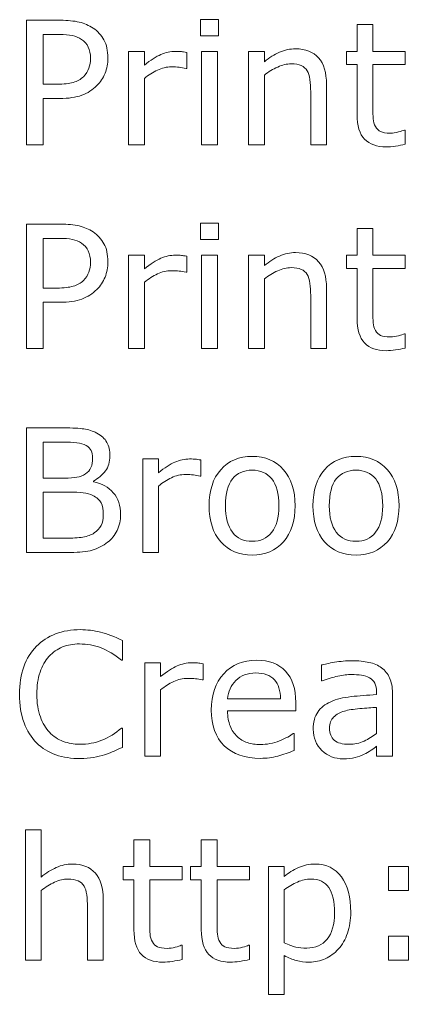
# Model space of a CAD drawing. Header units: inches. Extents: x -25 to 255, y 87 to 240.
# Drawn here: x -24.59 to -7.75, y 197.91 to 240.1 of the extents above; entities that cross this region are included whole.
import ezdxf

# ---------------------------------------------------------------- set-up
doc = ezdxf.new("R2010")
doc.units = ezdxf.units.IN
doc.header["$MEASUREMENT"] = 0

# ---------------------------------------------------------------- blocks, each defined once
blk = doc.blocks.new('block 114')
at = {"color": 7, "lineweight": 5}
for points in [[(-15.978, 239.398), (-16.75, 239.398), (-16.75, 240.104), (-15.978, 240.104), (-15.978, 239.398)], [(-16.022, 234.68), (-16.706, 234.68), (-16.706, 238.726), (-16.022, 238.726), (-16.022, 234.68)], [(-15.978, 230.579), (-16.75, 230.579), (-16.75, 231.285), (-15.978, 231.285), (-15.978, 230.579)], [(-16.022, 225.861), (-16.706, 225.861), (-16.706, 229.907), (-16.022, 229.907), (-16.022, 225.861)], [(-7.748, 202.412), (-8.608, 202.412), (-8.608, 203.448), (-7.748, 203.448), (-7.748, 202.412)], [(-7.748, 199.402), (-8.608, 199.402), (-8.608, 200.438), (-7.748, 200.438), (-7.748, 199.402)]]:
    blk.add_lwpolyline(points, dxfattribs=at)
for points, knots in [([(-20.763, 238.44), (-20.763, 238.201), (-20.805, 237.979), (-20.887, 237.775), (-20.971, 237.571), (-21.086, 237.394), (-21.236, 237.245), (-21.421, 237.059), (-21.64, 236.919), (-21.893, 236.826), (-22.145, 236.733), (-22.464, 236.687), (-22.849, 236.687), (-22.849, 236.687), (-23.563, 236.687), (-23.563, 236.687), (-23.563, 236.687), (-23.563, 234.68), (-23.563, 234.68), (-23.563, 234.68), (-24.28, 234.68), (-24.28, 234.68), (-24.28, 234.68), (-24.28, 240.071), (-24.28, 240.071), (-24.28, 240.071), (-22.821, 240.071), (-22.821, 240.071), (-22.499, 240.071), (-22.225, 240.044), (-22.001, 239.989), (-21.777, 239.935), (-21.579, 239.85), (-21.405, 239.734), (-21.201, 239.596), (-21.043, 239.425), (-20.931, 239.219), (-20.819, 239.014), (-20.763, 238.754), (-20.763, 238.44)], [0, 0, 0, 0, 1, 1, 1, 2, 2, 2, 3, 3, 3, 4, 4, 4, 5, 5, 5, 6, 6, 6, 7, 7, 7, 8, 8, 8, 9, 9, 9, 10, 10, 10, 11, 11, 11, 12, 12, 12, 13, 13, 13, 13]), ([(-7.89, 234.708), (-8.018, 234.674), (-8.158, 234.646), (-8.308, 234.625), (-8.459, 234.603), (-8.593, 234.592), (-8.712, 234.592), (-9.124, 234.592), (-9.437, 234.703), (-9.652, 234.926), (-9.866, 235.148), (-9.974, 235.505), (-9.974, 235.996), (-9.974, 235.996), (-9.974, 238.153), (-9.974, 238.153), (-9.974, 238.153), (-10.437, 238.153), (-10.437, 238.153), (-10.437, 238.153), (-10.437, 238.726), (-10.437, 238.726), (-10.437, 238.726), (-9.974, 238.726), (-9.974, 238.726), (-9.974, 238.726), (-9.974, 239.884), (-9.974, 239.884), (-9.974, 239.884), (-9.29, 239.884), (-9.29, 239.884), (-9.29, 239.884), (-9.29, 238.726), (-9.29, 238.726), (-9.29, 238.726), (-7.89, 238.726), (-7.89, 238.726), (-7.89, 238.726), (-7.89, 238.153), (-7.89, 238.153), (-7.89, 238.153), (-9.29, 238.153), (-9.29, 238.153), (-9.29, 238.153), (-9.29, 236.303), (-9.29, 236.303), (-9.29, 236.089), (-9.286, 235.923), (-9.276, 235.803), (-9.266, 235.683), (-9.233, 235.571), (-9.175, 235.467), (-9.122, 235.37), (-9.049, 235.299), (-8.957, 235.254), (-8.864, 235.21), (-8.723, 235.187), (-8.532, 235.187), (-8.422, 235.187), (-8.306, 235.204), (-8.186, 235.237), (-8.066, 235.27), (-7.979, 235.297), (-7.926, 235.319), (-7.926, 235.319), (-7.89, 235.319), (-7.89, 235.319), (-7.89, 235.319), (-7.89, 234.708), (-7.89, 234.708)], [0, 0, 0, 0, 1, 1, 1, 2, 2, 2, 3, 3, 3, 4, 4, 4, 5, 5, 5, 6, 6, 6, 7, 7, 7, 8, 8, 8, 9, 9, 9, 10, 10, 10, 11, 11, 11, 12, 12, 12, 13, 13, 13, 14, 14, 14, 15, 15, 15, 16, 16, 16, 17, 17, 17, 18, 18, 18, 19, 19, 19, 20, 20, 20, 21, 21, 21, 22, 22, 22, 23, 23, 23, 23]), ([(-21.513, 238.424), (-21.513, 238.609), (-21.545, 238.77), (-21.61, 238.908), (-21.675, 239.045), (-21.773, 239.157), (-21.905, 239.244), (-22.02, 239.319), (-22.152, 239.372), (-22.299, 239.405), (-22.447, 239.437), (-22.633, 239.454), (-22.858, 239.454), (-22.858, 239.454), (-23.563, 239.454), (-23.563, 239.454), (-23.563, 239.454), (-23.563, 237.304), (-23.563, 237.304), (-23.563, 237.304), (-22.963, 237.304), (-22.963, 237.304), (-22.675, 237.304), (-22.441, 237.33), (-22.261, 237.381), (-22.081, 237.433), (-21.935, 237.516), (-21.822, 237.629), (-21.709, 237.744), (-21.629, 237.866), (-21.582, 237.994), (-21.536, 238.121), (-21.513, 238.265), (-21.513, 238.424)], [0, 0, 0, 0, 1, 1, 1, 2, 2, 2, 3, 3, 3, 4, 4, 4, 5, 5, 5, 6, 6, 6, 7, 7, 7, 8, 8, 8, 9, 9, 9, 10, 10, 10, 11, 11, 11, 11]), ([(-11.3, 234.68), (-11.3, 234.68), (-11.983, 234.68), (-11.983, 234.68), (-11.983, 234.68), (-11.983, 236.981), (-11.983, 236.981), (-11.983, 237.167), (-11.994, 237.341), (-12.015, 237.504), (-12.037, 237.667), (-12.077, 237.794), (-12.134, 237.886), (-12.194, 237.987), (-12.28, 238.062), (-12.393, 238.112), (-12.505, 238.161), (-12.652, 238.186), (-12.831, 238.186), (-13.016, 238.186), (-13.21, 238.14), (-13.411, 238.048), (-13.612, 237.957), (-13.805, 237.84), (-13.989, 237.698), (-13.989, 237.698), (-13.989, 234.68), (-13.989, 234.68), (-13.989, 234.68), (-14.673, 234.68), (-14.673, 234.68), (-14.673, 234.68), (-14.673, 238.726), (-14.673, 238.726), (-14.673, 238.726), (-13.989, 238.726), (-13.989, 238.726), (-13.989, 238.726), (-13.989, 238.275), (-13.989, 238.275), (-13.778, 238.451), (-13.559, 238.589), (-13.333, 238.688), (-13.107, 238.787), (-12.875, 238.836), (-12.637, 238.836), (-12.202, 238.836), (-11.871, 238.705), (-11.642, 238.442), (-11.414, 238.179), (-11.3, 237.8), (-11.3, 237.305), (-11.3, 237.305), (-11.3, 234.68), (-11.3, 234.68)], [0, 0, 0, 0, 1, 1, 1, 2, 2, 2, 3, 3, 3, 4, 4, 4, 5, 5, 5, 6, 6, 6, 7, 7, 7, 8, 8, 8, 9, 9, 9, 10, 10, 10, 11, 11, 11, 12, 12, 12, 13, 13, 13, 14, 14, 14, 15, 15, 15, 16, 16, 16, 17, 17, 17, 18, 18, 18, 18]), ([(-17.343, 237.987), (-17.343, 237.987), (-17.379, 237.987), (-17.379, 237.987), (-17.48, 238.01), (-17.579, 238.027), (-17.674, 238.038), (-17.769, 238.048), (-17.882, 238.054), (-18.012, 238.054), (-18.222, 238.054), (-18.424, 238.007), (-18.62, 237.914), (-18.815, 237.821), (-19.003, 237.701), (-19.184, 237.554), (-19.184, 237.554), (-19.184, 234.68), (-19.184, 234.68), (-19.184, 234.68), (-19.868, 234.68), (-19.868, 234.68), (-19.868, 234.68), (-19.868, 238.726), (-19.868, 238.726), (-19.868, 238.726), (-19.184, 238.726), (-19.184, 238.726), (-19.184, 238.726), (-19.184, 238.128), (-19.184, 238.128), (-18.914, 238.346), (-18.676, 238.5), (-18.47, 238.59), (-18.263, 238.681), (-18.053, 238.726), (-17.838, 238.726), (-17.721, 238.726), (-17.634, 238.723), (-17.581, 238.717), (-17.528, 238.711), (-17.449, 238.699), (-17.343, 238.683), (-17.343, 238.683), (-17.343, 237.987), (-17.343, 237.987)], [0, 0, 0, 0, 1, 1, 1, 2, 2, 2, 3, 3, 3, 4, 4, 4, 5, 5, 5, 6, 6, 6, 7, 7, 7, 8, 8, 8, 9, 9, 9, 10, 10, 10, 11, 11, 11, 12, 12, 12, 13, 13, 13, 14, 14, 14, 15, 15, 15, 15]), ([(-20.763, 229.621), (-20.763, 229.382), (-20.805, 229.16), (-20.887, 228.956), (-20.971, 228.752), (-21.086, 228.575), (-21.236, 228.425), (-21.421, 228.239), (-21.64, 228.1), (-21.893, 228.007), (-22.145, 227.914), (-22.464, 227.867), (-22.849, 227.867), (-22.849, 227.867), (-23.563, 227.867), (-23.563, 227.867), (-23.563, 227.867), (-23.563, 225.861), (-23.563, 225.861), (-23.563, 225.861), (-24.28, 225.861), (-24.28, 225.861), (-24.28, 225.861), (-24.28, 231.252), (-24.28, 231.252), (-24.28, 231.252), (-22.821, 231.252), (-22.821, 231.252), (-22.499, 231.252), (-22.225, 231.224), (-22.001, 231.17), (-21.777, 231.115), (-21.579, 231.03), (-21.405, 230.915), (-21.201, 230.777), (-21.043, 230.605), (-20.931, 230.4), (-20.819, 230.195), (-20.763, 229.935), (-20.763, 229.621)], [0, 0, 0, 0, 1, 1, 1, 2, 2, 2, 3, 3, 3, 4, 4, 4, 5, 5, 5, 6, 6, 6, 7, 7, 7, 8, 8, 8, 9, 9, 9, 10, 10, 10, 11, 11, 11, 12, 12, 12, 13, 13, 13, 13]), ([(-7.89, 225.888), (-8.018, 225.854), (-8.158, 225.827), (-8.308, 225.805), (-8.459, 225.783), (-8.593, 225.772), (-8.712, 225.772), (-9.124, 225.772), (-9.437, 225.884), (-9.652, 226.106), (-9.866, 226.329), (-9.974, 226.686), (-9.974, 227.177), (-9.974, 227.177), (-9.974, 229.333), (-9.974, 229.333), (-9.974, 229.333), (-10.437, 229.333), (-10.437, 229.333), (-10.437, 229.333), (-10.437, 229.907), (-10.437, 229.907), (-10.437, 229.907), (-9.974, 229.907), (-9.974, 229.907), (-9.974, 229.907), (-9.974, 231.064), (-9.974, 231.064), (-9.974, 231.064), (-9.29, 231.064), (-9.29, 231.064), (-9.29, 231.064), (-9.29, 229.907), (-9.29, 229.907), (-9.29, 229.907), (-7.89, 229.907), (-7.89, 229.907), (-7.89, 229.907), (-7.89, 229.333), (-7.89, 229.333), (-7.89, 229.333), (-9.29, 229.333), (-9.29, 229.333), (-9.29, 229.333), (-9.29, 227.484), (-9.29, 227.484), (-9.29, 227.27), (-9.286, 227.104), (-9.276, 226.984), (-9.266, 226.864), (-9.233, 226.752), (-9.175, 226.648), (-9.122, 226.551), (-9.049, 226.48), (-8.957, 226.435), (-8.864, 226.39), (-8.723, 226.368), (-8.532, 226.368), (-8.422, 226.368), (-8.306, 226.384), (-8.186, 226.417), (-8.066, 226.45), (-7.979, 226.478), (-7.926, 226.5), (-7.926, 226.5), (-7.89, 226.5), (-7.89, 226.5), (-7.89, 226.5), (-7.89, 225.888), (-7.89, 225.888)], [0, 0, 0, 0, 1, 1, 1, 2, 2, 2, 3, 3, 3, 4, 4, 4, 5, 5, 5, 6, 6, 6, 7, 7, 7, 8, 8, 8, 9, 9, 9, 10, 10, 10, 11, 11, 11, 12, 12, 12, 13, 13, 13, 14, 14, 14, 15, 15, 15, 16, 16, 16, 17, 17, 17, 18, 18, 18, 19, 19, 19, 20, 20, 20, 21, 21, 21, 22, 22, 22, 23, 23, 23, 23]), ([(-21.513, 229.604), (-21.513, 229.79), (-21.545, 229.951), (-21.61, 230.088), (-21.675, 230.226), (-21.773, 230.338), (-21.905, 230.424), (-22.02, 230.499), (-22.152, 230.553), (-22.299, 230.586), (-22.447, 230.618), (-22.633, 230.634), (-22.858, 230.634), (-22.858, 230.634), (-23.563, 230.634), (-23.563, 230.634), (-23.563, 230.634), (-23.563, 228.484), (-23.563, 228.484), (-23.563, 228.484), (-22.963, 228.484), (-22.963, 228.484), (-22.675, 228.484), (-22.441, 228.51), (-22.261, 228.562), (-22.081, 228.614), (-21.935, 228.696), (-21.822, 228.81), (-21.709, 228.925), (-21.629, 229.047), (-21.582, 229.174), (-21.536, 229.302), (-21.513, 229.445), (-21.513, 229.604)], [0, 0, 0, 0, 1, 1, 1, 2, 2, 2, 3, 3, 3, 4, 4, 4, 5, 5, 5, 6, 6, 6, 7, 7, 7, 8, 8, 8, 9, 9, 9, 10, 10, 10, 11, 11, 11, 11]), ([(-11.3, 225.861), (-11.3, 225.861), (-11.983, 225.861), (-11.983, 225.861), (-11.983, 225.861), (-11.983, 228.162), (-11.983, 228.162), (-11.983, 228.347), (-11.994, 228.521), (-12.015, 228.685), (-12.037, 228.847), (-12.077, 228.975), (-12.134, 229.066), (-12.194, 229.168), (-12.28, 229.243), (-12.393, 229.292), (-12.505, 229.342), (-12.652, 229.366), (-12.831, 229.366), (-13.016, 229.366), (-13.21, 229.321), (-13.411, 229.229), (-13.612, 229.137), (-13.805, 229.02), (-13.989, 228.878), (-13.989, 228.878), (-13.989, 225.861), (-13.989, 225.861), (-13.989, 225.861), (-14.673, 225.861), (-14.673, 225.861), (-14.673, 225.861), (-14.673, 229.907), (-14.673, 229.907), (-14.673, 229.907), (-13.989, 229.907), (-13.989, 229.907), (-13.989, 229.907), (-13.989, 229.456), (-13.989, 229.456), (-13.778, 229.632), (-13.559, 229.769), (-13.333, 229.868), (-13.107, 229.967), (-12.875, 230.017), (-12.637, 230.017), (-12.202, 230.017), (-11.871, 229.885), (-11.642, 229.622), (-11.414, 229.359), (-11.3, 228.98), (-11.3, 228.485), (-11.3, 228.485), (-11.3, 225.861), (-11.3, 225.861)], [0, 0, 0, 0, 1, 1, 1, 2, 2, 2, 3, 3, 3, 4, 4, 4, 5, 5, 5, 6, 6, 6, 7, 7, 7, 8, 8, 8, 9, 9, 9, 10, 10, 10, 11, 11, 11, 12, 12, 12, 13, 13, 13, 14, 14, 14, 15, 15, 15, 16, 16, 16, 17, 17, 17, 18, 18, 18, 18]), ([(-17.343, 229.168), (-17.343, 229.168), (-17.379, 229.168), (-17.379, 229.168), (-17.48, 229.191), (-17.579, 229.208), (-17.674, 229.219), (-17.769, 229.229), (-17.882, 229.234), (-18.012, 229.234), (-18.222, 229.234), (-18.424, 229.188), (-18.62, 229.095), (-18.815, 229.002), (-19.003, 228.881), (-19.184, 228.734), (-19.184, 228.734), (-19.184, 225.861), (-19.184, 225.861), (-19.184, 225.861), (-19.868, 225.861), (-19.868, 225.861), (-19.868, 225.861), (-19.868, 229.907), (-19.868, 229.907), (-19.868, 229.907), (-19.184, 229.907), (-19.184, 229.907), (-19.184, 229.907), (-19.184, 229.309), (-19.184, 229.309), (-18.914, 229.526), (-18.676, 229.68), (-18.47, 229.77), (-18.263, 229.861), (-18.053, 229.907), (-17.838, 229.907), (-17.721, 229.907), (-17.634, 229.903), (-17.581, 229.897), (-17.528, 229.891), (-17.449, 229.88), (-17.343, 229.863), (-17.343, 229.863), (-17.343, 229.168), (-17.343, 229.168)], [0, 0, 0, 0, 1, 1, 1, 2, 2, 2, 3, 3, 3, 4, 4, 4, 5, 5, 5, 6, 6, 6, 7, 7, 7, 8, 8, 8, 9, 9, 9, 10, 10, 10, 11, 11, 11, 12, 12, 12, 13, 13, 13, 14, 14, 14, 15, 15, 15, 15]), ([(-20.212, 218.697), (-20.212, 218.43), (-20.262, 218.194), (-20.364, 217.988), (-20.466, 217.784), (-20.602, 217.615), (-20.774, 217.483), (-20.976, 217.324), (-21.199, 217.21), (-21.442, 217.142), (-21.684, 217.075), (-21.993, 217.041), (-22.367, 217.041), (-22.367, 217.041), (-24.28, 217.041), (-24.28, 217.041), (-24.28, 217.041), (-24.28, 222.432), (-24.28, 222.432), (-24.28, 222.432), (-22.684, 222.432), (-22.684, 222.432), (-22.29, 222.432), (-21.996, 222.417), (-21.8, 222.388), (-21.605, 222.359), (-21.418, 222.299), (-21.239, 222.207), (-21.042, 222.103), (-20.898, 221.97), (-20.809, 221.807), (-20.72, 221.643), (-20.675, 221.448), (-20.675, 221.221), (-20.675, 220.965), (-20.74, 220.747), (-20.87, 220.567), (-21, 220.387), (-21.175, 220.242), (-21.392, 220.133), (-21.392, 220.133), (-21.392, 220.104), (-21.392, 220.104), (-21.026, 220.029), (-20.738, 219.87), (-20.528, 219.625), (-20.317, 219.38), (-20.212, 219.071), (-20.212, 218.697)], [0, 0, 0, 0, 1, 1, 1, 2, 2, 2, 3, 3, 3, 4, 4, 4, 5, 5, 5, 6, 6, 6, 7, 7, 7, 8, 8, 8, 9, 9, 9, 10, 10, 10, 11, 11, 11, 12, 12, 12, 13, 13, 13, 14, 14, 14, 15, 15, 15, 16, 16, 16, 16]), ([(-21.425, 221.124), (-21.425, 221.254), (-21.446, 221.364), (-21.489, 221.453), (-21.533, 221.542), (-21.602, 221.615), (-21.699, 221.67), (-21.813, 221.735), (-21.95, 221.775), (-22.111, 221.791), (-22.272, 221.807), (-22.472, 221.815), (-22.71, 221.815), (-22.71, 221.815), (-23.563, 221.815), (-23.563, 221.815), (-23.563, 221.815), (-23.563, 220.26), (-23.563, 220.26), (-23.563, 220.26), (-22.638, 220.26), (-22.638, 220.26), (-22.414, 220.26), (-22.236, 220.272), (-22.103, 220.294), (-21.971, 220.317), (-21.848, 220.365), (-21.735, 220.437), (-21.622, 220.51), (-21.542, 220.603), (-21.495, 220.717), (-21.448, 220.832), (-21.425, 220.968), (-21.425, 221.124)], [0, 0, 0, 0, 1, 1, 1, 2, 2, 2, 3, 3, 3, 4, 4, 4, 5, 5, 5, 6, 6, 6, 7, 7, 7, 8, 8, 8, 9, 9, 9, 10, 10, 10, 11, 11, 11, 11]), ([(-16.732, 220.348), (-16.732, 220.348), (-16.768, 220.348), (-16.768, 220.348), (-16.869, 220.372), (-16.967, 220.388), (-17.063, 220.399), (-17.158, 220.409), (-17.271, 220.415), (-17.401, 220.415), (-17.61, 220.415), (-17.813, 220.368), (-18.009, 220.275), (-18.204, 220.182), (-18.392, 220.062), (-18.573, 219.915), (-18.573, 219.915), (-18.573, 217.041), (-18.573, 217.041), (-18.573, 217.041), (-19.256, 217.041), (-19.256, 217.041), (-19.256, 217.041), (-19.256, 221.087), (-19.256, 221.087), (-19.256, 221.087), (-18.573, 221.087), (-18.573, 221.087), (-18.573, 221.087), (-18.573, 220.489), (-18.573, 220.489), (-18.303, 220.707), (-18.064, 220.861), (-17.858, 220.951), (-17.652, 221.042), (-17.441, 221.087), (-17.227, 221.087), (-17.109, 221.087), (-17.023, 221.084), (-16.97, 221.078), (-16.917, 221.072), (-16.838, 221.061), (-16.732, 221.044), (-16.732, 221.044), (-16.732, 220.348), (-16.732, 220.348)], [0, 0, 0, 0, 1, 1, 1, 2, 2, 2, 3, 3, 3, 4, 4, 4, 5, 5, 5, 6, 6, 6, 7, 7, 7, 8, 8, 8, 9, 9, 9, 10, 10, 10, 11, 11, 11, 12, 12, 12, 13, 13, 13, 14, 14, 14, 15, 15, 15, 15]), ([(-12.655, 219.062), (-12.655, 218.404), (-12.824, 217.884), (-13.161, 217.503), (-13.498, 217.122), (-13.95, 216.931), (-14.517, 216.931), (-15.087, 216.931), (-15.541, 217.122), (-15.877, 217.503), (-16.213, 217.884), (-16.381, 218.404), (-16.381, 219.062), (-16.381, 219.721), (-16.213, 220.241), (-15.877, 220.624), (-15.541, 221.006), (-15.087, 221.197), (-14.517, 221.197), (-13.95, 221.197), (-13.498, 221.006), (-13.161, 220.624), (-12.824, 220.241), (-12.655, 219.721), (-12.655, 219.062)], [0, 0, 0, 0, 1, 1, 1, 2, 2, 2, 3, 3, 3, 4, 4, 4, 5, 5, 5, 6, 6, 6, 7, 7, 7, 8, 8, 8, 8]), ([(-8.158, 219.062), (-8.158, 218.404), (-8.327, 217.884), (-8.665, 217.503), (-9.002, 217.122), (-9.454, 216.931), (-10.02, 216.931), (-10.591, 216.931), (-11.045, 217.122), (-11.381, 217.503), (-11.717, 217.884), (-11.885, 218.404), (-11.885, 219.062), (-11.885, 219.721), (-11.717, 220.241), (-11.381, 220.624), (-11.045, 221.006), (-10.591, 221.197), (-10.02, 221.197), (-9.454, 221.197), (-9.002, 221.006), (-8.665, 220.624), (-8.327, 220.241), (-8.158, 219.721), (-8.158, 219.062)], [0, 0, 0, 0, 1, 1, 1, 2, 2, 2, 3, 3, 3, 4, 4, 4, 5, 5, 5, 6, 6, 6, 7, 7, 7, 8, 8, 8, 8]), ([(-13.36, 219.062), (-13.36, 219.583), (-13.462, 219.969), (-13.666, 220.222), (-13.87, 220.476), (-14.154, 220.602), (-14.517, 220.602), (-14.884, 220.602), (-15.168, 220.476), (-15.372, 220.222), (-15.574, 219.969), (-15.676, 219.583), (-15.676, 219.062), (-15.676, 218.559), (-15.574, 218.177), (-15.37, 217.917), (-15.166, 217.656), (-14.881, 217.526), (-14.517, 217.526), (-14.156, 217.526), (-13.874, 217.655), (-13.668, 217.913), (-13.463, 218.171), (-13.36, 218.554), (-13.36, 219.062)], [0, 0, 0, 0, 1, 1, 1, 2, 2, 2, 3, 3, 3, 4, 4, 4, 5, 5, 5, 6, 6, 6, 7, 7, 7, 8, 8, 8, 8]), ([(-8.864, 219.062), (-8.864, 219.583), (-8.967, 219.969), (-9.17, 220.222), (-9.374, 220.476), (-9.658, 220.602), (-10.02, 220.602), (-10.387, 220.602), (-10.673, 220.476), (-10.875, 220.222), (-11.078, 219.969), (-11.179, 219.583), (-11.179, 219.062), (-11.179, 218.559), (-11.077, 218.177), (-10.873, 217.917), (-10.669, 217.656), (-10.385, 217.526), (-10.02, 217.526), (-9.66, 217.526), (-9.377, 217.655), (-9.172, 217.913), (-8.967, 218.171), (-8.864, 218.554), (-8.864, 219.062)], [0, 0, 0, 0, 1, 1, 1, 2, 2, 2, 3, 3, 3, 4, 4, 4, 5, 5, 5, 6, 6, 6, 7, 7, 7, 8, 8, 8, 8]), ([(-20.962, 218.671), (-20.962, 218.887), (-20.994, 219.058), (-21.059, 219.186), (-21.124, 219.313), (-21.243, 219.421), (-21.414, 219.51), (-21.529, 219.57), (-21.67, 219.609), (-21.835, 219.627), (-22.001, 219.645), (-22.201, 219.654), (-22.438, 219.654), (-22.438, 219.654), (-23.563, 219.654), (-23.563, 219.654), (-23.563, 219.654), (-23.563, 217.658), (-23.563, 217.658), (-23.563, 217.658), (-22.615, 217.658), (-22.615, 217.658), (-22.302, 217.658), (-22.045, 217.675), (-21.844, 217.707), (-21.645, 217.74), (-21.48, 217.799), (-21.352, 217.886), (-21.217, 217.979), (-21.118, 218.086), (-21.055, 218.206), (-20.993, 218.326), (-20.962, 218.481), (-20.962, 218.671)], [0, 0, 0, 0, 1, 1, 1, 2, 2, 2, 3, 3, 3, 4, 4, 4, 5, 5, 5, 6, 6, 6, 7, 7, 7, 8, 8, 8, 9, 9, 9, 10, 10, 10, 11, 11, 11, 11]), ([(-20.124, 208.609), (-20.256, 208.552), (-20.376, 208.497), (-20.484, 208.447), (-20.59, 208.397), (-20.731, 208.344), (-20.904, 208.288), (-21.051, 208.243), (-21.211, 208.204), (-21.383, 208.171), (-21.556, 208.139), (-21.746, 208.122), (-21.953, 208.122), (-22.343, 208.122), (-22.698, 208.177), (-23.018, 208.287), (-23.337, 208.397), (-23.615, 208.568), (-23.851, 208.802), (-24.082, 209.031), (-24.263, 209.322), (-24.393, 209.675), (-24.523, 210.028), (-24.589, 210.439), (-24.589, 210.907), (-24.589, 211.35), (-24.526, 211.746), (-24.401, 212.096), (-24.275, 212.445), (-24.095, 212.74), (-23.858, 212.981), (-23.63, 213.215), (-23.353, 213.393), (-23.029, 213.517), (-22.704, 213.639), (-22.345, 213.701), (-21.949, 213.701), (-21.66, 213.701), (-21.372, 213.666), (-21.084, 213.596), (-20.796, 213.526), (-20.475, 213.403), (-20.124, 213.227), (-20.124, 213.227), (-20.124, 212.378), (-20.124, 212.378), (-20.124, 212.378), (-20.178, 212.378), (-20.178, 212.378), (-20.474, 212.624), (-20.767, 212.803), (-21.059, 212.915), (-21.35, 213.027), (-21.662, 213.083), (-21.994, 213.083), (-22.266, 213.083), (-22.511, 213.04), (-22.728, 212.952), (-22.947, 212.864), (-23.141, 212.727), (-23.312, 212.542), (-23.478, 212.361), (-23.607, 212.133), (-23.7, 211.858), (-23.792, 211.582), (-23.839, 211.264), (-23.839, 210.903), (-23.839, 210.525), (-23.787, 210.2), (-23.685, 209.928), (-23.583, 209.656), (-23.451, 209.434), (-23.29, 209.263), (-23.122, 209.086), (-22.925, 208.953), (-22.699, 208.868), (-22.475, 208.782), (-22.237, 208.74), (-21.986, 208.74), (-21.642, 208.74), (-21.32, 208.799), (-21.019, 208.916), (-20.718, 209.034), (-20.437, 209.21), (-20.174, 209.445), (-20.174, 209.445), (-20.124, 209.445), (-20.124, 209.445), (-20.124, 209.445), (-20.124, 208.609), (-20.124, 208.609)], [0, 0, 0, 0, 1, 1, 1, 2, 2, 2, 3, 3, 3, 4, 4, 4, 5, 5, 5, 6, 6, 6, 7, 7, 7, 8, 8, 8, 9, 9, 9, 10, 10, 10, 11, 11, 11, 12, 12, 12, 13, 13, 13, 14, 14, 14, 15, 15, 15, 16, 16, 16, 17, 17, 17, 18, 18, 18, 19, 19, 19, 20, 20, 20, 21, 21, 21, 22, 22, 22, 23, 23, 23, 24, 24, 24, 25, 25, 25, 26, 26, 26, 27, 27, 27, 28, 28, 28, 29, 29, 29, 30, 30, 30, 30]), ([(-16.637, 211.529), (-16.637, 211.529), (-16.674, 211.529), (-16.674, 211.529), (-16.775, 211.552), (-16.873, 211.569), (-16.969, 211.58), (-17.064, 211.59), (-17.176, 211.595), (-17.306, 211.595), (-17.517, 211.595), (-17.719, 211.549), (-17.914, 211.456), (-18.11, 211.363), (-18.298, 211.242), (-18.478, 211.095), (-18.478, 211.095), (-18.478, 208.222), (-18.478, 208.222), (-18.478, 208.222), (-19.162, 208.222), (-19.162, 208.222), (-19.162, 208.222), (-19.162, 212.267), (-19.162, 212.267), (-19.162, 212.267), (-18.478, 212.267), (-18.478, 212.267), (-18.478, 212.267), (-18.478, 211.67), (-18.478, 211.67), (-18.208, 211.887), (-17.971, 212.041), (-17.764, 212.132), (-17.558, 212.223), (-17.348, 212.267), (-17.133, 212.267), (-17.015, 212.267), (-16.93, 212.265), (-16.876, 212.259), (-16.823, 212.252), (-16.744, 212.241), (-16.637, 212.225), (-16.637, 212.225), (-16.637, 211.529), (-16.637, 211.529)], [0, 0, 0, 0, 1, 1, 1, 2, 2, 2, 3, 3, 3, 4, 4, 4, 5, 5, 5, 6, 6, 6, 7, 7, 7, 8, 8, 8, 9, 9, 9, 10, 10, 10, 11, 11, 11, 12, 12, 12, 13, 13, 13, 14, 14, 14, 15, 15, 15, 15]), ([(-12.627, 210.184), (-12.627, 210.184), (-15.582, 210.184), (-15.582, 210.184), (-15.582, 209.935), (-15.545, 209.717), (-15.47, 209.533), (-15.396, 209.347), (-15.295, 209.196), (-15.165, 209.077), (-15.04, 208.961), (-14.893, 208.874), (-14.721, 208.816), (-14.55, 208.758), (-14.362, 208.729), (-14.156, 208.729), (-13.883, 208.729), (-13.608, 208.783), (-13.331, 208.893), (-13.055, 209.002), (-12.857, 209.108), (-12.74, 209.214), (-12.74, 209.214), (-12.704, 209.214), (-12.704, 209.214), (-12.704, 209.214), (-12.704, 208.473), (-12.704, 208.473), (-12.933, 208.377), (-13.167, 208.296), (-13.405, 208.231), (-13.644, 208.166), (-13.894, 208.133), (-14.156, 208.133), (-14.825, 208.133), (-15.348, 208.315), (-15.724, 208.678), (-16.099, 209.04), (-16.287, 209.556), (-16.287, 210.223), (-16.287, 210.884), (-16.108, 211.408), (-15.748, 211.796), (-15.388, 212.184), (-14.914, 212.378), (-14.327, 212.378), (-13.783, 212.378), (-13.364, 212.219), (-13.069, 211.902), (-12.775, 211.585), (-12.627, 211.135), (-12.627, 210.552), (-12.627, 210.552), (-12.627, 210.184), (-12.627, 210.184)], [0, 0, 0, 0, 1, 1, 1, 2, 2, 2, 3, 3, 3, 4, 4, 4, 5, 5, 5, 6, 6, 6, 7, 7, 7, 8, 8, 8, 9, 9, 9, 10, 10, 10, 11, 11, 11, 12, 12, 12, 13, 13, 13, 14, 14, 14, 15, 15, 15, 16, 16, 16, 17, 17, 17, 18, 18, 18, 18]), ([(-8.446, 208.222), (-8.446, 208.222), (-9.129, 208.222), (-9.129, 208.222), (-9.129, 208.222), (-9.129, 208.654), (-9.129, 208.654), (-9.189, 208.612), (-9.27, 208.555), (-9.372, 208.482), (-9.474, 208.408), (-9.573, 208.35), (-9.669, 208.307), (-9.782, 208.251), (-9.912, 208.205), (-10.059, 208.168), (-10.205, 208.131), (-10.376, 208.111), (-10.573, 208.111), (-10.936, 208.111), (-11.244, 208.232), (-11.496, 208.473), (-11.748, 208.714), (-11.874, 209.021), (-11.874, 209.394), (-11.874, 209.7), (-11.809, 209.948), (-11.678, 210.136), (-11.547, 210.326), (-11.36, 210.474), (-11.118, 210.583), (-10.872, 210.691), (-10.578, 210.764), (-10.235, 210.803), (-9.891, 210.841), (-9.523, 210.87), (-9.129, 210.889), (-9.129, 210.889), (-9.129, 210.995), (-9.129, 210.995), (-9.129, 211.15), (-9.156, 211.278), (-9.21, 211.379), (-9.264, 211.481), (-9.342, 211.561), (-9.443, 211.619), (-9.539, 211.675), (-9.654, 211.712), (-9.789, 211.731), (-9.924, 211.751), (-10.065, 211.76), (-10.212, 211.76), (-10.389, 211.76), (-10.588, 211.737), (-10.807, 211.69), (-11.026, 211.643), (-11.252, 211.574), (-11.485, 211.485), (-11.485, 211.485), (-11.521, 211.485), (-11.521, 211.485), (-11.521, 211.485), (-11.521, 212.172), (-11.521, 212.172), (-11.388, 212.208), (-11.197, 212.248), (-10.946, 212.291), (-10.695, 212.334), (-10.448, 212.356), (-10.204, 212.356), (-9.919, 212.356), (-9.671, 212.332), (-9.461, 212.285), (-9.249, 212.239), (-9.066, 212.159), (-8.912, 212.045), (-8.761, 211.934), (-8.644, 211.791), (-8.565, 211.615), (-8.485, 211.439), (-8.446, 211.221), (-8.446, 210.961), (-8.446, 210.961), (-8.446, 208.222), (-8.446, 208.222)], [0, 0, 0, 0, 1, 1, 1, 2, 2, 2, 3, 3, 3, 4, 4, 4, 5, 5, 5, 6, 6, 6, 7, 7, 7, 8, 8, 8, 9, 9, 9, 10, 10, 10, 11, 11, 11, 12, 12, 12, 13, 13, 13, 14, 14, 14, 15, 15, 15, 16, 16, 16, 17, 17, 17, 18, 18, 18, 19, 19, 19, 20, 20, 20, 21, 21, 21, 22, 22, 22, 23, 23, 23, 24, 24, 24, 25, 25, 25, 26, 26, 26, 27, 27, 27, 28, 28, 28, 28]), ([(-13.289, 210.702), (-13.291, 211.06), (-13.38, 211.337), (-13.555, 211.533), (-13.731, 211.729), (-13.998, 211.827), (-14.356, 211.827), (-14.717, 211.827), (-15.004, 211.719), (-15.218, 211.504), (-15.432, 211.288), (-15.553, 211.022), (-15.582, 210.702), (-15.582, 210.702), (-13.289, 210.702), (-13.289, 210.702)], [0, 0, 0, 0, 1, 1, 1, 2, 2, 2, 3, 3, 3, 4, 4, 4, 5, 5, 5, 5]), ([(-9.129, 209.214), (-9.129, 209.214), (-9.129, 210.338), (-9.129, 210.338), (-9.335, 210.327), (-9.577, 210.309), (-9.856, 210.284), (-10.135, 210.26), (-10.356, 210.225), (-10.518, 210.179), (-10.713, 210.124), (-10.869, 210.038), (-10.989, 209.921), (-11.109, 209.804), (-11.169, 209.643), (-11.169, 209.438), (-11.169, 209.206), (-11.099, 209.033), (-10.96, 208.915), (-10.821, 208.798), (-10.609, 208.74), (-10.325, 208.74), (-10.088, 208.74), (-9.871, 208.787), (-9.675, 208.879), (-9.478, 208.972), (-9.297, 209.084), (-9.129, 209.214)], [0, 0, 0, 0, 1, 1, 1, 2, 2, 2, 3, 3, 3, 4, 4, 4, 5, 5, 5, 6, 6, 6, 7, 7, 7, 8, 8, 8, 9, 9, 9, 9]), ([(-20.962, 199.402), (-20.962, 199.402), (-21.645, 199.402), (-21.645, 199.402), (-21.645, 199.402), (-21.645, 201.703), (-21.645, 201.703), (-21.645, 201.889), (-21.656, 202.063), (-21.678, 202.226), (-21.699, 202.389), (-21.738, 202.516), (-21.796, 202.608), (-21.856, 202.709), (-21.942, 202.785), (-22.055, 202.834), (-22.167, 202.883), (-22.314, 202.908), (-22.493, 202.908), (-22.678, 202.908), (-22.871, 202.862), (-23.073, 202.771), (-23.274, 202.679), (-23.467, 202.562), (-23.652, 202.42), (-23.652, 202.42), (-23.652, 199.402), (-23.652, 199.402), (-23.652, 199.402), (-24.335, 199.402), (-24.335, 199.402), (-24.335, 199.402), (-24.335, 205.036), (-24.335, 205.036), (-24.335, 205.036), (-23.652, 205.036), (-23.652, 205.036), (-23.652, 205.036), (-23.652, 202.997), (-23.652, 202.997), (-23.44, 203.173), (-23.221, 203.311), (-22.995, 203.41), (-22.769, 203.509), (-22.537, 203.558), (-22.299, 203.558), (-21.864, 203.558), (-21.532, 203.427), (-21.304, 203.164), (-21.075, 202.901), (-20.962, 202.522), (-20.962, 202.027), (-20.962, 202.027), (-20.962, 199.402), (-20.962, 199.402)], [0, 0, 0, 0, 1, 1, 1, 2, 2, 2, 3, 3, 3, 4, 4, 4, 5, 5, 5, 6, 6, 6, 7, 7, 7, 8, 8, 8, 9, 9, 9, 10, 10, 10, 11, 11, 11, 12, 12, 12, 13, 13, 13, 14, 14, 14, 15, 15, 15, 16, 16, 16, 17, 17, 17, 18, 18, 18, 18]), ([(-17.552, 199.43), (-17.68, 199.396), (-17.819, 199.368), (-17.97, 199.347), (-18.121, 199.325), (-18.255, 199.314), (-18.373, 199.314), (-18.786, 199.314), (-19.099, 199.426), (-19.314, 199.648), (-19.529, 199.871), (-19.636, 200.228), (-19.636, 200.719), (-19.636, 200.719), (-19.636, 202.875), (-19.636, 202.875), (-19.636, 202.875), (-20.099, 202.875), (-20.099, 202.875), (-20.099, 202.875), (-20.099, 203.448), (-20.099, 203.448), (-20.099, 203.448), (-19.636, 203.448), (-19.636, 203.448), (-19.636, 203.448), (-19.636, 204.606), (-19.636, 204.606), (-19.636, 204.606), (-18.953, 204.606), (-18.953, 204.606), (-18.953, 204.606), (-18.953, 203.448), (-18.953, 203.448), (-18.953, 203.448), (-17.552, 203.448), (-17.552, 203.448), (-17.552, 203.448), (-17.552, 202.875), (-17.552, 202.875), (-17.552, 202.875), (-18.953, 202.875), (-18.953, 202.875), (-18.953, 202.875), (-18.953, 201.025), (-18.953, 201.025), (-18.953, 200.812), (-18.948, 200.645), (-18.938, 200.525), (-18.928, 200.405), (-18.895, 200.294), (-18.837, 200.19), (-18.784, 200.093), (-18.711, 200.022), (-18.618, 199.977), (-18.526, 199.932), (-18.385, 199.909), (-18.195, 199.909), (-18.084, 199.909), (-17.969, 199.926), (-17.848, 199.959), (-17.728, 199.992), (-17.641, 200.019), (-17.588, 200.042), (-17.588, 200.042), (-17.552, 200.042), (-17.552, 200.042), (-17.552, 200.042), (-17.552, 199.43), (-17.552, 199.43)], [0, 0, 0, 0, 1, 1, 1, 2, 2, 2, 3, 3, 3, 4, 4, 4, 5, 5, 5, 6, 6, 6, 7, 7, 7, 8, 8, 8, 9, 9, 9, 10, 10, 10, 11, 11, 11, 12, 12, 12, 13, 13, 13, 14, 14, 14, 15, 15, 15, 16, 16, 16, 17, 17, 17, 18, 18, 18, 19, 19, 19, 20, 20, 20, 21, 21, 21, 22, 22, 22, 23, 23, 23, 23]), ([(-14.633, 199.43), (-14.761, 199.396), (-14.9, 199.368), (-15.051, 199.347), (-15.201, 199.325), (-15.336, 199.314), (-15.454, 199.314), (-15.866, 199.314), (-16.18, 199.426), (-16.395, 199.648), (-16.609, 199.871), (-16.717, 200.228), (-16.717, 200.719), (-16.717, 200.719), (-16.717, 202.875), (-16.717, 202.875), (-16.717, 202.875), (-17.18, 202.875), (-17.18, 202.875), (-17.18, 202.875), (-17.18, 203.448), (-17.18, 203.448), (-17.18, 203.448), (-16.717, 203.448), (-16.717, 203.448), (-16.717, 203.448), (-16.717, 204.606), (-16.717, 204.606), (-16.717, 204.606), (-16.033, 204.606), (-16.033, 204.606), (-16.033, 204.606), (-16.033, 203.448), (-16.033, 203.448), (-16.033, 203.448), (-14.633, 203.448), (-14.633, 203.448), (-14.633, 203.448), (-14.633, 202.875), (-14.633, 202.875), (-14.633, 202.875), (-16.033, 202.875), (-16.033, 202.875), (-16.033, 202.875), (-16.033, 201.025), (-16.033, 201.025), (-16.033, 200.812), (-16.028, 200.645), (-16.019, 200.525), (-16.009, 200.405), (-15.975, 200.294), (-15.917, 200.19), (-15.865, 200.093), (-15.792, 200.022), (-15.7, 199.977), (-15.607, 199.932), (-15.465, 199.909), (-15.275, 199.909), (-15.165, 199.909), (-15.049, 199.926), (-14.929, 199.959), (-14.809, 199.992), (-14.722, 200.019), (-14.669, 200.042), (-14.669, 200.042), (-14.633, 200.042), (-14.633, 200.042), (-14.633, 200.042), (-14.633, 199.43), (-14.633, 199.43)], [0, 0, 0, 0, 1, 1, 1, 2, 2, 2, 3, 3, 3, 4, 4, 4, 5, 5, 5, 6, 6, 6, 7, 7, 7, 8, 8, 8, 9, 9, 9, 10, 10, 10, 11, 11, 11, 12, 12, 12, 13, 13, 13, 14, 14, 14, 15, 15, 15, 16, 16, 16, 17, 17, 17, 18, 18, 18, 19, 19, 19, 20, 20, 20, 21, 21, 21, 22, 22, 22, 23, 23, 23, 23]), ([(-10.247, 201.469), (-10.247, 201.14), (-10.295, 200.839), (-10.389, 200.567), (-10.483, 200.295), (-10.615, 200.065), (-10.787, 199.876), (-10.946, 199.698), (-11.134, 199.559), (-11.35, 199.461), (-11.566, 199.364), (-11.794, 199.314), (-12.035, 199.314), (-12.246, 199.314), (-12.436, 199.337), (-12.605, 199.383), (-12.775, 199.429), (-12.949, 199.501), (-13.125, 199.597), (-13.125, 199.597), (-13.125, 197.914), (-13.125, 197.914), (-13.125, 197.914), (-13.808, 197.914), (-13.808, 197.914), (-13.808, 197.914), (-13.808, 203.448), (-13.808, 203.448), (-13.808, 203.448), (-13.125, 203.448), (-13.125, 203.448), (-13.125, 203.448), (-13.125, 203.022), (-13.125, 203.022), (-12.944, 203.174), (-12.741, 203.301), (-12.515, 203.405), (-12.29, 203.507), (-12.049, 203.558), (-11.793, 203.558), (-11.306, 203.558), (-10.926, 203.374), (-10.655, 203.005), (-10.383, 202.636), (-10.247, 202.124), (-10.247, 201.469)], [0, 0, 0, 0, 1, 1, 1, 2, 2, 2, 3, 3, 3, 4, 4, 4, 5, 5, 5, 6, 6, 6, 7, 7, 7, 8, 8, 8, 9, 9, 9, 10, 10, 10, 11, 11, 11, 12, 12, 12, 13, 13, 13, 14, 14, 14, 15, 15, 15, 15]), ([(-10.953, 201.447), (-10.953, 201.936), (-11.036, 202.302), (-11.202, 202.545), (-11.368, 202.787), (-11.624, 202.908), (-11.969, 202.908), (-12.164, 202.908), (-12.36, 202.866), (-12.558, 202.781), (-12.755, 202.696), (-12.944, 202.585), (-13.125, 202.446), (-13.125, 202.446), (-13.125, 200.146), (-13.125, 200.146), (-12.933, 200.059), (-12.766, 200), (-12.628, 199.968), (-12.49, 199.936), (-12.332, 199.92), (-12.157, 199.92), (-11.778, 199.92), (-11.483, 200.049), (-11.271, 200.305), (-11.059, 200.562), (-10.953, 200.943), (-10.953, 201.447)], [0, 0, 0, 0, 1, 1, 1, 2, 2, 2, 3, 3, 3, 4, 4, 4, 5, 5, 5, 6, 6, 6, 7, 7, 7, 8, 8, 8, 9, 9, 9, 9])]:
    blk.add_open_spline(points, degree=3, knots=knots, dxfattribs=at)

msp = doc.modelspace()

# ---------------------------------------------------------------- block references
msp.add_blockref('block 114', (0, 0))

doc.saveas('drawing.dxf')
